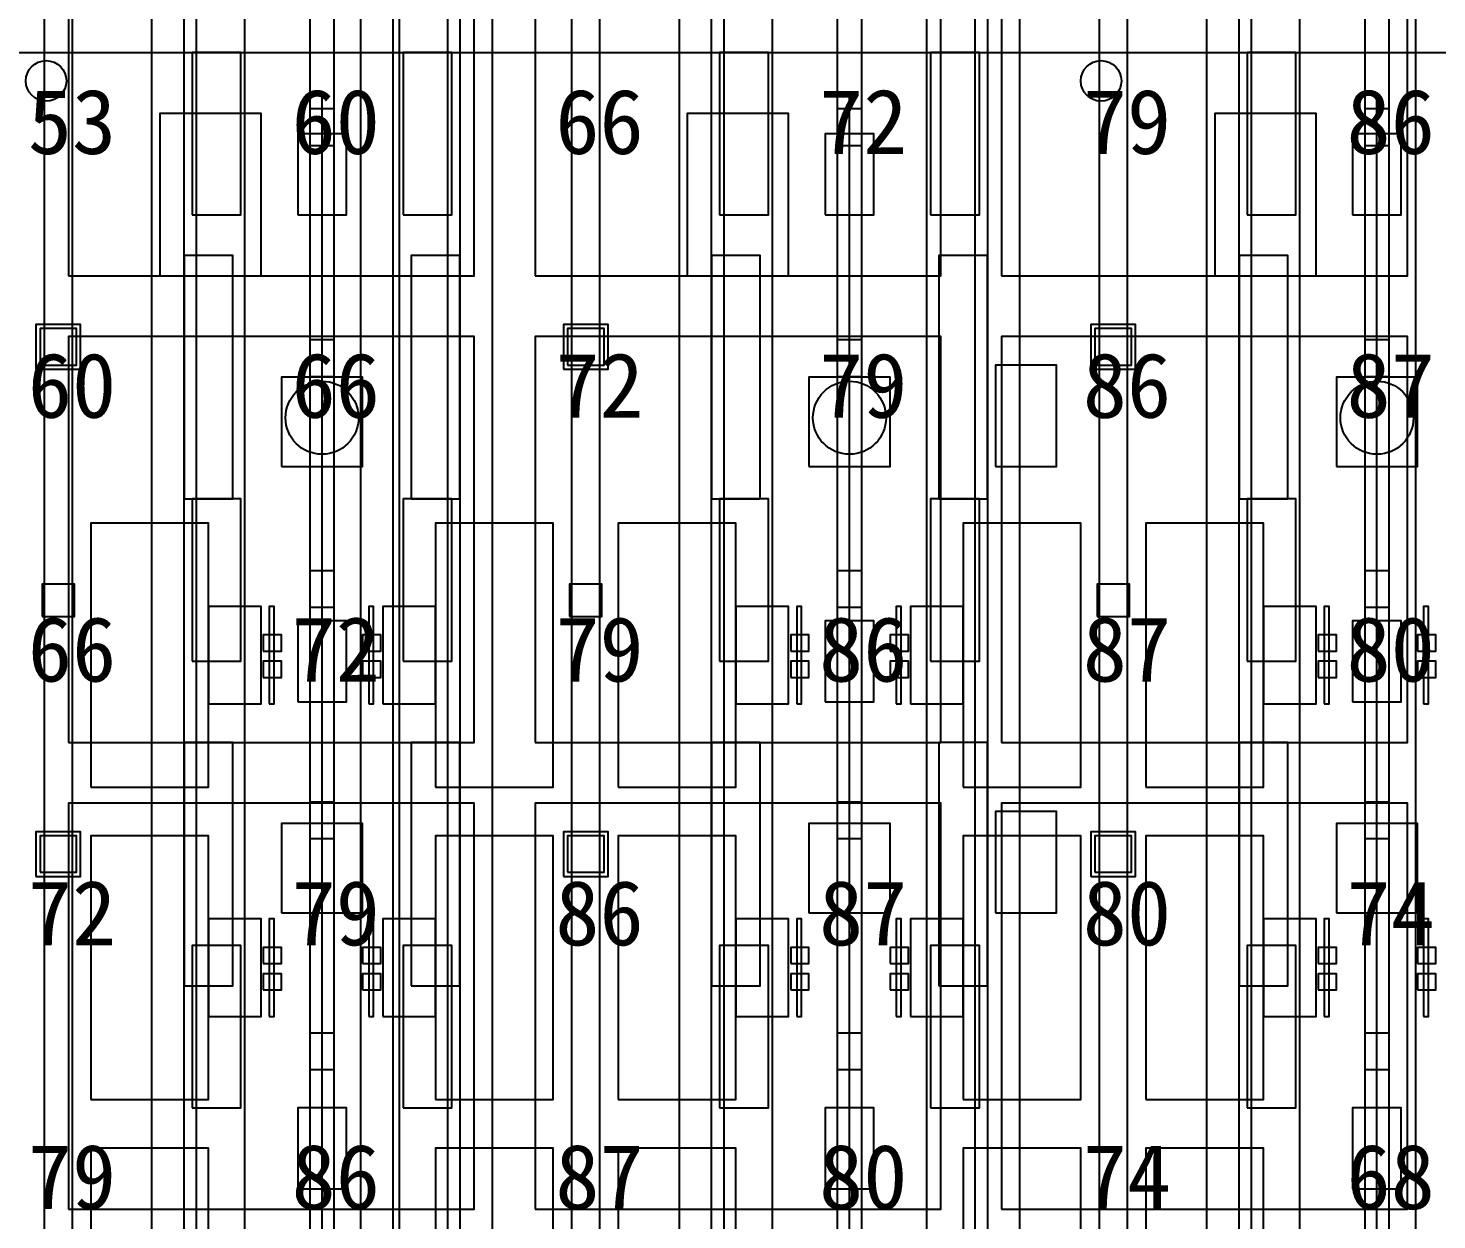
# Model space of a CAD drawing. Header units: metres. Extents: x -1640 to 1560, y -268 to 2338.
# Drawn here: x 67.01 to 101.72, y 1353.24 to 1382.6 of the extents above; entities that cross this region are included whole.
import ezdxf

# ---------------------------------------------------------------- set-up
doc = ezdxf.new("R2010")
doc.units = ezdxf.units.M
for name, color, linetype in [('1F_CHL', 4, 'Continuous'), ('1F_PUMP', 2, 'Continuous'), ('1F_SCR', 3, 'Continuous'), ('1F_STRUCT_COLUMN', 8, 'Continuous'), ('2F_CSF_LATERAL_RACK_CONCEPT', 9, 'Continuous'), ('2F_RFG', 5, 'Continuous'), ('2F_STRUCT_COLUMN', 8, 'Continuous'), ('2F_VMB', 6, 'Continuous'), ('3F_CLEANROOM_OVERHEAD_PIPE_DUCT_CONCEPT', 9, 'Continuous'), ('3F_CVD', 3, 'Continuous'), ('3F_EHS_EGRESS_DIST_M', 2, 'Continuous'), ('3F_EHS_EXTINGUISHER_HYDRANT_CABINET_CONCEPT', 1, 'Continuous'), ('3F_EHS_GAS_DETECTOR', 6, 'Continuous'), ('3F_FOUP', 5, 'Continuous'), ('3F_OHT', 9, 'Continuous'), ('3F_OHTV', 1, 'Continuous'), ('3F_STK', 3, 'Continuous'), ('3F_STRUCT_COLUMN', 8, 'Continuous'), ('3F_TBAR', 6, 'Continuous'), ('4F_FFU', 1, 'Continuous'), ('4F_STRUCT_PLENUM_TRUSS_CONCEPT', 9, 'Continuous'), ('5F_CHL', 4, 'Continuous'), ('5F_PUMP', 2, 'Continuous'), ('5F_SCR', 3, 'Continuous'), ('5F_STRUCT_COLUMN', 8, 'Continuous'), ('6F_CSF_LATERAL_RACK_CONCEPT', 9, 'Continuous'), ('6F_RFG', 5, 'Continuous'), ('6F_STRUCT_COLUMN', 8, 'Continuous'), ('6F_VMB', 6, 'Continuous'), ('7F_CLEANROOM_OVERHEAD_PIPE_DUCT_CONCEPT', 9, 'Continuous'), ('7F_CVD', 3, 'Continuous'), ('7F_EHS_EGRESS_DIST_M', 2, 'Continuous'), ('7F_EHS_EXTINGUISHER_HYDRANT_CABINET_CONCEPT', 1, 'Continuous'), ('7F_EHS_GAS_DETECTOR', 6, 'Continuous'), ('7F_FOUP', 5, 'Continuous'), ('7F_OHT', 9, 'Continuous'), ('7F_OHTV', 1, 'Continuous'), ('7F_STK', 3, 'Continuous'), ('7F_STRUCT_COLUMN', 8, 'Continuous'), ('7F_TBAR', 6, 'Continuous'), ('8F_FFU', 1, 'Continuous'), ('8F_STRUCT_PLENUM_TRUSS_CONCEPT', 9, 'Continuous'), ('EHS_TREATED_EXHAUST', 30, 'Continuous'), ('UTIL_PCW.R_CONCEPT', 1, 'Continuous'), ('UTIL_PCW.S_CONCEPT', 6, 'Continuous')]:
    doc.layers.add(name, color=color, linetype=linetype)

msp = doc.modelspace()

# ---------------------------------------------------------------- linework, layer by layer
at = {"layer": '1F_CHL'}
for points in [[(90.85, 1371.8), (92.35, 1371.8), (92.35, 1374.3), (90.85, 1374.3)], [(90.85, 1360.8), (92.35, 1360.8), (92.35, 1363.3), (90.85, 1363.3)]]:
    msp.add_lwpolyline(points, close=True, dxfattribs=at)
at = {"layer": '1F_PUMP'}
for points in [[(71.05, 1378), (72.25, 1378), (72.25, 1382), (71.05, 1382)], [(76.25, 1378), (77.45, 1378), (77.45, 1382), (76.25, 1382)], [(84.05, 1378), (85.25, 1378), (85.25, 1382), (84.05, 1382)], [(89.25, 1378), (90.45, 1378), (90.45, 1382), (89.25, 1382)], [(97.05, 1378), (98.25, 1378), (98.25, 1382), (97.05, 1382)], [(71.05, 1367), (72.25, 1367), (72.25, 1371), (71.05, 1371)], [(76.25, 1367), (77.45, 1367), (77.45, 1371), (76.25, 1371)], [(84.05, 1367), (85.25, 1367), (85.25, 1371), (84.05, 1371)], [(89.25, 1367), (90.45, 1367), (90.45, 1371), (89.25, 1371)], [(97.05, 1367), (98.25, 1367), (98.25, 1371), (97.05, 1371)], [(71.05, 1356), (72.25, 1356), (72.25, 1360), (71.05, 1360)], [(76.25, 1356), (77.45, 1356), (77.45, 1360), (76.25, 1360)], [(84.05, 1356), (85.25, 1356), (85.25, 1360), (84.05, 1360)], [(89.25, 1356), (90.45, 1356), (90.45, 1360), (89.25, 1360)], [(97.05, 1356), (98.25, 1356), (98.25, 1360), (97.05, 1360)]]:
    msp.add_lwpolyline(points, close=True, dxfattribs=at)
at = {"layer": '1F_SCR'}
for points in [[(73.25, 1371.8), (75.25, 1371.8), (75.25, 1374), (73.25, 1374)], [(86.25, 1371.8), (88.25, 1371.8), (88.25, 1374), (86.25, 1374)], [(99.25, 1371.8), (101.25, 1371.8), (101.25, 1374), (99.25, 1374)], [(73.25, 1360.8), (75.25, 1360.8), (75.25, 1363), (73.25, 1363)], [(86.25, 1360.8), (88.25, 1360.8), (88.25, 1363), (86.25, 1363)], [(99.25, 1360.8), (101.25, 1360.8), (101.25, 1363), (99.25, 1363)]]:
    msp.add_lwpolyline(points, close=True, dxfattribs=at)
at = {"layer": '1F_STRUCT_COLUMN'}
for points in [[(67.2, 1374.2), (68.3, 1374.2), (68.3, 1375.3), (67.2, 1375.3)], [(80.2, 1374.2), (81.3, 1374.2), (81.3, 1375.3), (80.2, 1375.3)], [(93.2, 1374.2), (94.3, 1374.2), (94.3, 1375.3), (93.2, 1375.3)], [(67.2, 1361.7), (68.3, 1361.7), (68.3, 1362.8), (67.2, 1362.8)], [(80.2, 1361.7), (81.3, 1361.7), (81.3, 1362.8), (80.2, 1362.8)], [(93.2, 1361.7), (94.3, 1361.7), (94.3, 1362.8), (93.2, 1362.8)]]:
    msp.add_lwpolyline(points, close=True, dxfattribs=at)
at = {"layer": '2F_CSF_LATERAL_RACK_CONCEPT'}
for points in [[(70.05, 1310), (70.85, 1310), (70.85, 1460), (70.05, 1460)], [(77.65, 1310), (78.45, 1310), (78.45, 1460), (77.65, 1460)], [(83.05, 1310), (83.85, 1310), (83.85, 1460), (83.05, 1460)], [(90.65, 1310), (91.45, 1310), (91.45, 1460), (90.65, 1460)], [(96.05, 1310), (96.85, 1310), (96.85, 1460), (96.05, 1460)]]:
    msp.add_lwpolyline(points, close=True, dxfattribs=at)
at = {"layer": '2F_RFG'}
for points in [[(70.85, 1371), (72.05, 1371), (72.05, 1377), (70.85, 1377)], [(76.45, 1371), (77.65, 1371), (77.65, 1377), (76.45, 1377)], [(83.85, 1371), (85.05, 1371), (85.05, 1377), (83.85, 1377)], [(89.45, 1371), (90.65, 1371), (90.65, 1377), (89.45, 1377)], [(96.85, 1371), (98.05, 1371), (98.05, 1377), (96.85, 1377)], [(70.85, 1359), (72.05, 1359), (72.05, 1365), (70.85, 1365)], [(76.45, 1359), (77.65, 1359), (77.65, 1365), (76.45, 1365)], [(83.85, 1359), (85.05, 1359), (85.05, 1365), (83.85, 1365)], [(89.45, 1359), (90.65, 1359), (90.65, 1365), (89.45, 1365)], [(96.85, 1359), (98.05, 1359), (98.05, 1365), (96.85, 1365)]]:
    msp.add_lwpolyline(points, close=True, dxfattribs=at)
at = {"layer": '2F_STRUCT_COLUMN'}
for points in [[(67.3, 1374.3), (68.2, 1374.3), (68.2, 1375.2), (67.3, 1375.2)], [(80.3, 1374.3), (81.2, 1374.3), (81.2, 1375.2), (80.3, 1375.2)], [(93.3, 1374.3), (94.2, 1374.3), (94.2, 1375.2), (93.3, 1375.2)], [(67.3, 1361.8), (68.2, 1361.8), (68.2, 1362.7), (67.3, 1362.7)], [(80.3, 1361.8), (81.2, 1361.8), (81.2, 1362.7), (80.3, 1362.7)], [(93.3, 1361.8), (94.2, 1361.8), (94.2, 1362.7), (93.3, 1362.7)]]:
    msp.add_lwpolyline(points, close=True, dxfattribs=at)
at = {"layer": '2F_VMB'}
for points in [[(73.65, 1378), (74.85, 1378), (74.85, 1380), (73.65, 1380)], [(86.65, 1378), (87.85, 1378), (87.85, 1380), (86.65, 1380)], [(99.65, 1378), (100.85, 1378), (100.85, 1380), (99.65, 1380)], [(73.65, 1366), (74.85, 1366), (74.85, 1368), (73.65, 1368)], [(86.65, 1366), (87.85, 1366), (87.85, 1368), (86.65, 1368)], [(99.65, 1366), (100.85, 1366), (100.85, 1368), (99.65, 1368)], [(73.65, 1354), (74.85, 1354), (74.85, 1356), (73.65, 1356)], [(86.65, 1354), (87.85, 1354), (87.85, 1356), (86.65, 1356)], [(99.65, 1354), (100.85, 1354), (100.85, 1356), (99.65, 1356)]]:
    msp.add_lwpolyline(points, close=True, dxfattribs=at)
at = {"layer": '3F_CLEANROOM_OVERHEAD_PIPE_DUCT_CONCEPT'}
for points in [[(71.15, 1309), (72.35, 1309), (72.35, 1461), (71.15, 1461)], [(76.15, 1309), (77.35, 1309), (77.35, 1461), (76.15, 1461)], [(84.15, 1309), (85.35, 1309), (85.35, 1461), (84.15, 1461)], [(89.15, 1309), (90.35, 1309), (90.35, 1461), (89.15, 1461)], [(97.15, 1309), (98.35, 1309), (98.35, 1461), (97.15, 1461)]]:
    msp.add_lwpolyline(points, close=True, dxfattribs=at)
at = {"layer": '3F_CVD'}
for points in [[(68.55, 1363.9), (71.45, 1363.9), (71.45, 1370.4), (68.55, 1370.4)], [(77.05, 1363.9), (79.95, 1363.9), (79.95, 1370.4), (77.05, 1370.4)], [(81.55, 1363.9), (84.45, 1363.9), (84.45, 1370.4), (81.55, 1370.4)], [(90.05, 1363.9), (92.95, 1363.9), (92.95, 1370.4), (90.05, 1370.4)], [(94.55, 1363.9), (97.45, 1363.9), (97.45, 1370.4), (94.55, 1370.4)], [(71.45, 1365.95), (72.75, 1365.95), (72.75, 1368.35), (71.45, 1368.35)], [(75.75, 1365.95), (77.05, 1365.95), (77.05, 1368.35), (75.75, 1368.35)], [(84.45, 1365.95), (85.75, 1365.95), (85.75, 1368.35), (84.45, 1368.35)], [(88.75, 1365.95), (90.05, 1365.95), (90.05, 1368.35), (88.75, 1368.35)], [(97.45, 1365.95), (98.75, 1365.95), (98.75, 1368.35), (97.45, 1368.35)], [(68.55, 1356.2), (71.45, 1356.2), (71.45, 1362.7), (68.55, 1362.7)], [(77.05, 1356.2), (79.95, 1356.2), (79.95, 1362.7), (77.05, 1362.7)], [(81.55, 1356.2), (84.45, 1356.2), (84.45, 1362.7), (81.55, 1362.7)], [(90.05, 1356.2), (92.95, 1356.2), (92.95, 1362.7), (90.05, 1362.7)], [(94.55, 1356.2), (97.45, 1356.2), (97.45, 1362.7), (94.55, 1362.7)], [(71.45, 1358.25), (72.75, 1358.25), (72.75, 1360.65), (71.45, 1360.65)], [(75.75, 1358.25), (77.05, 1358.25), (77.05, 1360.65), (75.75, 1360.65)], [(84.45, 1358.25), (85.75, 1358.25), (85.75, 1360.65), (84.45, 1360.65)], [(88.75, 1358.25), (90.05, 1358.25), (90.05, 1360.65), (88.75, 1360.65)], [(97.45, 1358.25), (98.75, 1358.25), (98.75, 1360.65), (97.45, 1360.65)], [(68.55, 1348.5), (71.45, 1348.5), (71.45, 1355), (68.55, 1355)], [(77.05, 1348.5), (79.95, 1348.5), (79.95, 1355), (77.05, 1355)], [(81.55, 1348.5), (84.45, 1348.5), (84.45, 1355), (81.55, 1355)], [(90.05, 1348.5), (92.95, 1348.5), (92.95, 1355), (90.05, 1355)], [(94.55, 1348.5), (97.45, 1348.5), (97.45, 1355), (94.55, 1355)]]:
    msp.add_lwpolyline(points, close=True, dxfattribs=at)
at = {"layer": '3F_EHS_EXTINGUISHER_HYDRANT_CABINET_CONCEPT'}
for centre in [(67.45, 1381.3), (93.45, 1381.3)]:
    msp.add_circle(centre, 0.5, dxfattribs=at)
at = {"layer": '3F_EHS_GAS_DETECTOR'}
for centre in [(74.25, 1373), (87.25, 1373), (100.25, 1373)]:
    msp.add_circle(centre, 0.9, dxfattribs=at)
at = {"layer": '3F_FOUP'}
for points in [[(72.8, 1367.25), (73.25, 1367.25), (73.25, 1367.65), (72.8, 1367.65)], [(75.25, 1367.25), (75.7, 1367.25), (75.7, 1367.65), (75.25, 1367.65)], [(85.8, 1367.25), (86.25, 1367.25), (86.25, 1367.65), (85.8, 1367.65)], [(88.25, 1367.25), (88.7, 1367.25), (88.7, 1367.65), (88.25, 1367.65)], [(98.8, 1367.25), (99.25, 1367.25), (99.25, 1367.65), (98.8, 1367.65)], [(101.25, 1367.25), (101.7, 1367.25), (101.7, 1367.65), (101.25, 1367.65)], [(72.8, 1366.6), (73.25, 1366.6), (73.25, 1367), (72.8, 1367)], [(75.25, 1366.6), (75.7, 1366.6), (75.7, 1367), (75.25, 1367)], [(85.8, 1366.6), (86.25, 1366.6), (86.25, 1367), (85.8, 1367)], [(88.25, 1366.6), (88.7, 1366.6), (88.7, 1367), (88.25, 1367)], [(98.8, 1366.6), (99.25, 1366.6), (99.25, 1367), (98.8, 1367)], [(101.25, 1366.6), (101.7, 1366.6), (101.7, 1367), (101.25, 1367)], [(72.8, 1359.55), (73.25, 1359.55), (73.25, 1359.95), (72.8, 1359.95)], [(75.25, 1359.55), (75.7, 1359.55), (75.7, 1359.95), (75.25, 1359.95)], [(85.8, 1359.55), (86.25, 1359.55), (86.25, 1359.95), (85.8, 1359.95)], [(88.25, 1359.55), (88.7, 1359.55), (88.7, 1359.95), (88.25, 1359.95)], [(98.8, 1359.55), (99.25, 1359.55), (99.25, 1359.95), (98.8, 1359.95)], [(101.25, 1359.55), (101.7, 1359.55), (101.7, 1359.95), (101.25, 1359.95)], [(72.8, 1358.9), (73.25, 1358.9), (73.25, 1359.3), (72.8, 1359.3)], [(75.25, 1358.9), (75.7, 1358.9), (75.7, 1359.3), (75.25, 1359.3)], [(85.8, 1358.9), (86.25, 1358.9), (86.25, 1359.3), (85.8, 1359.3)], [(88.25, 1358.9), (88.7, 1358.9), (88.7, 1359.3), (88.25, 1359.3)], [(98.8, 1358.9), (99.25, 1358.9), (99.25, 1359.3), (98.8, 1359.3)], [(101.25, 1358.9), (101.7, 1358.9), (101.7, 1359.3), (101.25, 1359.3)]]:
    msp.add_lwpolyline(points, close=True, dxfattribs=at)
at = {"layer": '3F_OHT'}
for p, q in [((74.25, 1309), (74.25, 1381)), ((87.25, 1309), (87.25, 1381)), ((100.25, 1309), (100.25, 1381))]:
    msp.add_line(p, q, dxfattribs=at)
at = {"layer": '3F_OHTV'}
for points in [[(73.95, 1379.71), (74.55, 1379.71), (74.55, 1380.61), (73.95, 1380.61)], [(86.95, 1379.71), (87.55, 1379.71), (87.55, 1380.61), (86.95, 1380.61)], [(99.95, 1379.71), (100.55, 1379.71), (100.55, 1380.61), (99.95, 1380.61)], [(73.95, 1374.02), (74.55, 1374.02), (74.55, 1374.92), (73.95, 1374.92)], [(86.95, 1374.02), (87.55, 1374.02), (87.55, 1374.92), (86.95, 1374.92)], [(99.95, 1374.02), (100.55, 1374.02), (100.55, 1374.92), (99.95, 1374.92)], [(73.95, 1368.33), (74.55, 1368.33), (74.55, 1369.23), (73.95, 1369.23)], [(86.95, 1368.33), (87.55, 1368.33), (87.55, 1369.23), (86.95, 1369.23)], [(99.95, 1368.33), (100.55, 1368.33), (100.55, 1369.23), (99.95, 1369.23)], [(73.95, 1362.63), (74.55, 1362.63), (74.55, 1363.53), (73.95, 1363.53)], [(86.95, 1362.63), (87.55, 1362.63), (87.55, 1363.53), (86.95, 1363.53)], [(99.95, 1362.63), (100.55, 1362.63), (100.55, 1363.53), (99.95, 1363.53)], [(73.95, 1356.94), (74.55, 1356.94), (74.55, 1357.84), (73.95, 1357.84)], [(86.95, 1356.94), (87.55, 1356.94), (87.55, 1357.84), (86.95, 1357.84)], [(99.95, 1356.94), (100.55, 1356.94), (100.55, 1357.84), (99.95, 1357.84)]]:
    msp.add_lwpolyline(points, close=True, dxfattribs=at)
at = {"layer": '3F_STK'}
for points in [[(70.25, 1376.5), (72.75, 1376.5), (72.75, 1380.5), (70.25, 1380.5)], [(83.25, 1376.5), (85.75, 1376.5), (85.75, 1380.5), (83.25, 1380.5)], [(96.25, 1376.5), (98.75, 1376.5), (98.75, 1380.5), (96.25, 1380.5)]]:
    msp.add_lwpolyline(points, close=True, dxfattribs=at)
at = {"layer": '3F_STRUCT_COLUMN'}
for points in [[(67.35, 1368.1), (68.15, 1368.1), (68.15, 1368.9), (67.35, 1368.9)], [(80.35, 1368.1), (81.15, 1368.1), (81.15, 1368.9), (80.35, 1368.9)], [(93.35, 1368.1), (94.15, 1368.1), (94.15, 1368.9), (93.35, 1368.9)]]:
    msp.add_lwpolyline(points, close=True, dxfattribs=at)
at = {"layer": '3F_TBAR'}
for points in [[(72.95, 1365.95), (73.07, 1365.95), (73.07, 1368.35), (72.95, 1368.35)], [(75.4, 1365.95), (75.52, 1365.95), (75.52, 1368.35), (75.4, 1368.35)], [(85.95, 1365.95), (86.07, 1365.95), (86.07, 1368.35), (85.95, 1368.35)], [(88.4, 1365.95), (88.52, 1365.95), (88.52, 1368.35), (88.4, 1368.35)], [(98.95, 1365.95), (99.07, 1365.95), (99.07, 1368.35), (98.95, 1368.35)], [(101.4, 1365.95), (101.52, 1365.95), (101.52, 1368.35), (101.4, 1368.35)], [(72.95, 1358.25), (73.07, 1358.25), (73.07, 1360.65), (72.95, 1360.65)], [(75.4, 1358.25), (75.52, 1358.25), (75.52, 1360.65), (75.4, 1360.65)], [(85.95, 1358.25), (86.07, 1358.25), (86.07, 1360.65), (85.95, 1360.65)], [(88.4, 1358.25), (88.52, 1358.25), (88.52, 1360.65), (88.4, 1360.65)], [(98.95, 1358.25), (99.07, 1358.25), (99.07, 1360.65), (98.95, 1360.65)], [(101.4, 1358.25), (101.52, 1358.25), (101.52, 1360.65), (101.4, 1360.65)]]:
    msp.add_lwpolyline(points, close=True, dxfattribs=at)
at = {"layer": '4F_FFU'}
for points in [[(68, 1376.5), (78, 1376.5), (78, 1386.5), (68, 1386.5)], [(79.5, 1376.5), (89.5, 1376.5), (89.5, 1386.5), (79.5, 1386.5)], [(91, 1376.5), (101, 1376.5), (101, 1386.5), (91, 1386.5)], [(68, 1365), (78, 1365), (78, 1375), (68, 1375)], [(79.5, 1365), (89.5, 1365), (89.5, 1375), (79.5, 1375)], [(91, 1365), (101, 1365), (101, 1375), (91, 1375)], [(68, 1353.5), (78, 1353.5), (78, 1363.5), (68, 1363.5)], [(79.5, 1353.5), (89.5, 1353.5), (89.5, 1363.5), (79.5, 1363.5)], [(91, 1353.5), (101, 1353.5), (101, 1363.5), (91, 1363.5)]]:
    msp.add_lwpolyline(points, close=True, dxfattribs=at)
at = {"layer": '4F_STRUCT_PLENUM_TRUSS_CONCEPT'}
for points in [[(67.4, 1306), (68.1, 1306), (68.1, 1464), (67.4, 1464)], [(80.4, 1306), (81.1, 1306), (81.1, 1464), (80.4, 1464)], [(93.4, 1306), (94.1, 1306), (94.1, 1464), (93.4, 1464)]]:
    msp.add_lwpolyline(points, close=True, dxfattribs=at)
at = {"layer": '5F_CHL'}
for points in [[(90.85, 1371.8), (92.35, 1371.8), (92.35, 1374.3), (90.85, 1374.3)], [(90.85, 1360.8), (92.35, 1360.8), (92.35, 1363.3), (90.85, 1363.3)]]:
    msp.add_lwpolyline(points, close=True, dxfattribs=at)
at = {"layer": '5F_PUMP'}
for points in [[(71.05, 1378), (72.25, 1378), (72.25, 1382), (71.05, 1382)], [(76.25, 1378), (77.45, 1378), (77.45, 1382), (76.25, 1382)], [(84.05, 1378), (85.25, 1378), (85.25, 1382), (84.05, 1382)], [(89.25, 1378), (90.45, 1378), (90.45, 1382), (89.25, 1382)], [(97.05, 1378), (98.25, 1378), (98.25, 1382), (97.05, 1382)], [(71.05, 1367), (72.25, 1367), (72.25, 1371), (71.05, 1371)], [(76.25, 1367), (77.45, 1367), (77.45, 1371), (76.25, 1371)], [(84.05, 1367), (85.25, 1367), (85.25, 1371), (84.05, 1371)], [(89.25, 1367), (90.45, 1367), (90.45, 1371), (89.25, 1371)], [(97.05, 1367), (98.25, 1367), (98.25, 1371), (97.05, 1371)], [(71.05, 1356), (72.25, 1356), (72.25, 1360), (71.05, 1360)], [(76.25, 1356), (77.45, 1356), (77.45, 1360), (76.25, 1360)], [(84.05, 1356), (85.25, 1356), (85.25, 1360), (84.05, 1360)], [(89.25, 1356), (90.45, 1356), (90.45, 1360), (89.25, 1360)], [(97.05, 1356), (98.25, 1356), (98.25, 1360), (97.05, 1360)]]:
    msp.add_lwpolyline(points, close=True, dxfattribs=at)
at = {"layer": '5F_SCR'}
for points in [[(73.25, 1371.8), (75.25, 1371.8), (75.25, 1374), (73.25, 1374)], [(86.25, 1371.8), (88.25, 1371.8), (88.25, 1374), (86.25, 1374)], [(99.25, 1371.8), (101.25, 1371.8), (101.25, 1374), (99.25, 1374)], [(73.25, 1360.8), (75.25, 1360.8), (75.25, 1363), (73.25, 1363)], [(86.25, 1360.8), (88.25, 1360.8), (88.25, 1363), (86.25, 1363)], [(99.25, 1360.8), (101.25, 1360.8), (101.25, 1363), (99.25, 1363)]]:
    msp.add_lwpolyline(points, close=True, dxfattribs=at)
at = {"layer": '5F_STRUCT_COLUMN'}
for points in [[(67.2, 1374.2), (68.3, 1374.2), (68.3, 1375.3), (67.2, 1375.3)], [(80.2, 1374.2), (81.3, 1374.2), (81.3, 1375.3), (80.2, 1375.3)], [(93.2, 1374.2), (94.3, 1374.2), (94.3, 1375.3), (93.2, 1375.3)], [(67.2, 1361.7), (68.3, 1361.7), (68.3, 1362.8), (67.2, 1362.8)], [(80.2, 1361.7), (81.3, 1361.7), (81.3, 1362.8), (80.2, 1362.8)], [(93.2, 1361.7), (94.3, 1361.7), (94.3, 1362.8), (93.2, 1362.8)]]:
    msp.add_lwpolyline(points, close=True, dxfattribs=at)
at = {"layer": '6F_CSF_LATERAL_RACK_CONCEPT'}
for points in [[(70.05, 1310), (70.85, 1310), (70.85, 1460), (70.05, 1460)], [(77.65, 1310), (78.45, 1310), (78.45, 1460), (77.65, 1460)], [(83.05, 1310), (83.85, 1310), (83.85, 1460), (83.05, 1460)], [(90.65, 1310), (91.45, 1310), (91.45, 1460), (90.65, 1460)], [(96.05, 1310), (96.85, 1310), (96.85, 1460), (96.05, 1460)]]:
    msp.add_lwpolyline(points, close=True, dxfattribs=at)
at = {"layer": '6F_RFG'}
for points in [[(70.85, 1371), (72.05, 1371), (72.05, 1377), (70.85, 1377)], [(76.45, 1371), (77.65, 1371), (77.65, 1377), (76.45, 1377)], [(83.85, 1371), (85.05, 1371), (85.05, 1377), (83.85, 1377)], [(89.45, 1371), (90.65, 1371), (90.65, 1377), (89.45, 1377)], [(96.85, 1371), (98.05, 1371), (98.05, 1377), (96.85, 1377)], [(70.85, 1359), (72.05, 1359), (72.05, 1365), (70.85, 1365)], [(76.45, 1359), (77.65, 1359), (77.65, 1365), (76.45, 1365)], [(83.85, 1359), (85.05, 1359), (85.05, 1365), (83.85, 1365)], [(89.45, 1359), (90.65, 1359), (90.65, 1365), (89.45, 1365)], [(96.85, 1359), (98.05, 1359), (98.05, 1365), (96.85, 1365)]]:
    msp.add_lwpolyline(points, close=True, dxfattribs=at)
at = {"layer": '6F_STRUCT_COLUMN'}
for points in [[(67.3, 1374.3), (68.2, 1374.3), (68.2, 1375.2), (67.3, 1375.2)], [(80.3, 1374.3), (81.2, 1374.3), (81.2, 1375.2), (80.3, 1375.2)], [(93.3, 1374.3), (94.2, 1374.3), (94.2, 1375.2), (93.3, 1375.2)], [(67.3, 1361.8), (68.2, 1361.8), (68.2, 1362.7), (67.3, 1362.7)], [(80.3, 1361.8), (81.2, 1361.8), (81.2, 1362.7), (80.3, 1362.7)], [(93.3, 1361.8), (94.2, 1361.8), (94.2, 1362.7), (93.3, 1362.7)]]:
    msp.add_lwpolyline(points, close=True, dxfattribs=at)
at = {"layer": '6F_VMB'}
for points in [[(73.65, 1378), (74.85, 1378), (74.85, 1380), (73.65, 1380)], [(86.65, 1378), (87.85, 1378), (87.85, 1380), (86.65, 1380)], [(99.65, 1378), (100.85, 1378), (100.85, 1380), (99.65, 1380)], [(73.65, 1366), (74.85, 1366), (74.85, 1368), (73.65, 1368)], [(86.65, 1366), (87.85, 1366), (87.85, 1368), (86.65, 1368)], [(99.65, 1366), (100.85, 1366), (100.85, 1368), (99.65, 1368)], [(73.65, 1354), (74.85, 1354), (74.85, 1356), (73.65, 1356)], [(86.65, 1354), (87.85, 1354), (87.85, 1356), (86.65, 1356)], [(99.65, 1354), (100.85, 1354), (100.85, 1356), (99.65, 1356)]]:
    msp.add_lwpolyline(points, close=True, dxfattribs=at)
at = {"layer": '7F_CLEANROOM_OVERHEAD_PIPE_DUCT_CONCEPT'}
for points in [[(71.15, 1309), (72.35, 1309), (72.35, 1461), (71.15, 1461)], [(76.15, 1309), (77.35, 1309), (77.35, 1461), (76.15, 1461)], [(84.15, 1309), (85.35, 1309), (85.35, 1461), (84.15, 1461)], [(89.15, 1309), (90.35, 1309), (90.35, 1461), (89.15, 1461)], [(97.15, 1309), (98.35, 1309), (98.35, 1461), (97.15, 1461)]]:
    msp.add_lwpolyline(points, close=True, dxfattribs=at)
at = {"layer": '7F_CVD'}
for points in [[(68.55, 1363.9), (71.45, 1363.9), (71.45, 1370.4), (68.55, 1370.4)], [(77.05, 1363.9), (79.95, 1363.9), (79.95, 1370.4), (77.05, 1370.4)], [(81.55, 1363.9), (84.45, 1363.9), (84.45, 1370.4), (81.55, 1370.4)], [(90.05, 1363.9), (92.95, 1363.9), (92.95, 1370.4), (90.05, 1370.4)], [(94.55, 1363.9), (97.45, 1363.9), (97.45, 1370.4), (94.55, 1370.4)], [(71.45, 1365.95), (72.75, 1365.95), (72.75, 1368.35), (71.45, 1368.35)], [(75.75, 1365.95), (77.05, 1365.95), (77.05, 1368.35), (75.75, 1368.35)], [(84.45, 1365.95), (85.75, 1365.95), (85.75, 1368.35), (84.45, 1368.35)], [(88.75, 1365.95), (90.05, 1365.95), (90.05, 1368.35), (88.75, 1368.35)], [(97.45, 1365.95), (98.75, 1365.95), (98.75, 1368.35), (97.45, 1368.35)], [(68.55, 1356.2), (71.45, 1356.2), (71.45, 1362.7), (68.55, 1362.7)], [(77.05, 1356.2), (79.95, 1356.2), (79.95, 1362.7), (77.05, 1362.7)], [(81.55, 1356.2), (84.45, 1356.2), (84.45, 1362.7), (81.55, 1362.7)], [(90.05, 1356.2), (92.95, 1356.2), (92.95, 1362.7), (90.05, 1362.7)], [(94.55, 1356.2), (97.45, 1356.2), (97.45, 1362.7), (94.55, 1362.7)], [(71.45, 1358.25), (72.75, 1358.25), (72.75, 1360.65), (71.45, 1360.65)], [(75.75, 1358.25), (77.05, 1358.25), (77.05, 1360.65), (75.75, 1360.65)], [(84.45, 1358.25), (85.75, 1358.25), (85.75, 1360.65), (84.45, 1360.65)], [(88.75, 1358.25), (90.05, 1358.25), (90.05, 1360.65), (88.75, 1360.65)], [(97.45, 1358.25), (98.75, 1358.25), (98.75, 1360.65), (97.45, 1360.65)], [(68.55, 1348.5), (71.45, 1348.5), (71.45, 1355), (68.55, 1355)], [(77.05, 1348.5), (79.95, 1348.5), (79.95, 1355), (77.05, 1355)], [(81.55, 1348.5), (84.45, 1348.5), (84.45, 1355), (81.55, 1355)], [(90.05, 1348.5), (92.95, 1348.5), (92.95, 1355), (90.05, 1355)], [(94.55, 1348.5), (97.45, 1348.5), (97.45, 1355), (94.55, 1355)]]:
    msp.add_lwpolyline(points, close=True, dxfattribs=at)
at = {"layer": '7F_EHS_EXTINGUISHER_HYDRANT_CABINET_CONCEPT'}
for centre in [(67.45, 1381.3), (93.45, 1381.3)]:
    msp.add_circle(centre, 0.5, dxfattribs=at)
at = {"layer": '7F_EHS_GAS_DETECTOR'}
for centre in [(74.25, 1373), (87.25, 1373), (100.25, 1373)]:
    msp.add_circle(centre, 0.9, dxfattribs=at)
at = {"layer": '7F_FOUP'}
for points in [[(72.8, 1367.25), (73.25, 1367.25), (73.25, 1367.65), (72.8, 1367.65)], [(75.25, 1367.25), (75.7, 1367.25), (75.7, 1367.65), (75.25, 1367.65)], [(85.8, 1367.25), (86.25, 1367.25), (86.25, 1367.65), (85.8, 1367.65)], [(88.25, 1367.25), (88.7, 1367.25), (88.7, 1367.65), (88.25, 1367.65)], [(98.8, 1367.25), (99.25, 1367.25), (99.25, 1367.65), (98.8, 1367.65)], [(101.25, 1367.25), (101.7, 1367.25), (101.7, 1367.65), (101.25, 1367.65)], [(72.8, 1366.6), (73.25, 1366.6), (73.25, 1367), (72.8, 1367)], [(75.25, 1366.6), (75.7, 1366.6), (75.7, 1367), (75.25, 1367)], [(85.8, 1366.6), (86.25, 1366.6), (86.25, 1367), (85.8, 1367)], [(88.25, 1366.6), (88.7, 1366.6), (88.7, 1367), (88.25, 1367)], [(98.8, 1366.6), (99.25, 1366.6), (99.25, 1367), (98.8, 1367)], [(101.25, 1366.6), (101.7, 1366.6), (101.7, 1367), (101.25, 1367)], [(72.8, 1359.55), (73.25, 1359.55), (73.25, 1359.95), (72.8, 1359.95)], [(75.25, 1359.55), (75.7, 1359.55), (75.7, 1359.95), (75.25, 1359.95)], [(85.8, 1359.55), (86.25, 1359.55), (86.25, 1359.95), (85.8, 1359.95)], [(88.25, 1359.55), (88.7, 1359.55), (88.7, 1359.95), (88.25, 1359.95)], [(98.8, 1359.55), (99.25, 1359.55), (99.25, 1359.95), (98.8, 1359.95)], [(101.25, 1359.55), (101.7, 1359.55), (101.7, 1359.95), (101.25, 1359.95)], [(72.8, 1358.9), (73.25, 1358.9), (73.25, 1359.3), (72.8, 1359.3)], [(75.25, 1358.9), (75.7, 1358.9), (75.7, 1359.3), (75.25, 1359.3)], [(85.8, 1358.9), (86.25, 1358.9), (86.25, 1359.3), (85.8, 1359.3)], [(88.25, 1358.9), (88.7, 1358.9), (88.7, 1359.3), (88.25, 1359.3)], [(98.8, 1358.9), (99.25, 1358.9), (99.25, 1359.3), (98.8, 1359.3)], [(101.25, 1358.9), (101.7, 1358.9), (101.7, 1359.3), (101.25, 1359.3)]]:
    msp.add_lwpolyline(points, close=True, dxfattribs=at)
at = {"layer": '7F_OHT'}
for p, q in [((74.25, 1309), (74.25, 1381)), ((87.25, 1309), (87.25, 1381)), ((100.25, 1309), (100.25, 1381))]:
    msp.add_line(p, q, dxfattribs=at)
at = {"layer": '7F_OHTV'}
for points in [[(73.95, 1379.71), (74.55, 1379.71), (74.55, 1380.61), (73.95, 1380.61)], [(86.95, 1379.71), (87.55, 1379.71), (87.55, 1380.61), (86.95, 1380.61)], [(99.95, 1379.71), (100.55, 1379.71), (100.55, 1380.61), (99.95, 1380.61)], [(73.95, 1374.02), (74.55, 1374.02), (74.55, 1374.92), (73.95, 1374.92)], [(86.95, 1374.02), (87.55, 1374.02), (87.55, 1374.92), (86.95, 1374.92)], [(99.95, 1374.02), (100.55, 1374.02), (100.55, 1374.92), (99.95, 1374.92)], [(73.95, 1368.33), (74.55, 1368.33), (74.55, 1369.23), (73.95, 1369.23)], [(86.95, 1368.33), (87.55, 1368.33), (87.55, 1369.23), (86.95, 1369.23)], [(99.95, 1368.33), (100.55, 1368.33), (100.55, 1369.23), (99.95, 1369.23)], [(73.95, 1362.63), (74.55, 1362.63), (74.55, 1363.53), (73.95, 1363.53)], [(86.95, 1362.63), (87.55, 1362.63), (87.55, 1363.53), (86.95, 1363.53)], [(99.95, 1362.63), (100.55, 1362.63), (100.55, 1363.53), (99.95, 1363.53)], [(73.95, 1356.94), (74.55, 1356.94), (74.55, 1357.84), (73.95, 1357.84)], [(86.95, 1356.94), (87.55, 1356.94), (87.55, 1357.84), (86.95, 1357.84)], [(99.95, 1356.94), (100.55, 1356.94), (100.55, 1357.84), (99.95, 1357.84)]]:
    msp.add_lwpolyline(points, close=True, dxfattribs=at)
at = {"layer": '7F_STK'}
for points in [[(70.25, 1376.5), (72.75, 1376.5), (72.75, 1380.5), (70.25, 1380.5)], [(83.25, 1376.5), (85.75, 1376.5), (85.75, 1380.5), (83.25, 1380.5)], [(96.25, 1376.5), (98.75, 1376.5), (98.75, 1380.5), (96.25, 1380.5)]]:
    msp.add_lwpolyline(points, close=True, dxfattribs=at)
at = {"layer": '7F_STRUCT_COLUMN'}
for points in [[(67.35, 1368.1), (68.15, 1368.1), (68.15, 1368.9), (67.35, 1368.9)], [(80.35, 1368.1), (81.15, 1368.1), (81.15, 1368.9), (80.35, 1368.9)], [(93.35, 1368.1), (94.15, 1368.1), (94.15, 1368.9), (93.35, 1368.9)]]:
    msp.add_lwpolyline(points, close=True, dxfattribs=at)
at = {"layer": '7F_TBAR'}
for points in [[(72.95, 1365.95), (73.07, 1365.95), (73.07, 1368.35), (72.95, 1368.35)], [(75.4, 1365.95), (75.52, 1365.95), (75.52, 1368.35), (75.4, 1368.35)], [(85.95, 1365.95), (86.07, 1365.95), (86.07, 1368.35), (85.95, 1368.35)], [(88.4, 1365.95), (88.52, 1365.95), (88.52, 1368.35), (88.4, 1368.35)], [(98.95, 1365.95), (99.07, 1365.95), (99.07, 1368.35), (98.95, 1368.35)], [(101.4, 1365.95), (101.52, 1365.95), (101.52, 1368.35), (101.4, 1368.35)], [(72.95, 1358.25), (73.07, 1358.25), (73.07, 1360.65), (72.95, 1360.65)], [(75.4, 1358.25), (75.52, 1358.25), (75.52, 1360.65), (75.4, 1360.65)], [(85.95, 1358.25), (86.07, 1358.25), (86.07, 1360.65), (85.95, 1360.65)], [(88.4, 1358.25), (88.52, 1358.25), (88.52, 1360.65), (88.4, 1360.65)], [(98.95, 1358.25), (99.07, 1358.25), (99.07, 1360.65), (98.95, 1360.65)], [(101.4, 1358.25), (101.52, 1358.25), (101.52, 1360.65), (101.4, 1360.65)]]:
    msp.add_lwpolyline(points, close=True, dxfattribs=at)
at = {"layer": '8F_FFU'}
for points in [[(68, 1376.5), (78, 1376.5), (78, 1386.5), (68, 1386.5)], [(79.5, 1376.5), (89.5, 1376.5), (89.5, 1386.5), (79.5, 1386.5)], [(91, 1376.5), (101, 1376.5), (101, 1386.5), (91, 1386.5)], [(68, 1365), (78, 1365), (78, 1375), (68, 1375)], [(79.5, 1365), (89.5, 1365), (89.5, 1375), (79.5, 1375)], [(91, 1365), (101, 1365), (101, 1375), (91, 1375)], [(68, 1353.5), (78, 1353.5), (78, 1363.5), (68, 1363.5)], [(79.5, 1353.5), (89.5, 1353.5), (89.5, 1363.5), (79.5, 1363.5)], [(91, 1353.5), (101, 1353.5), (101, 1363.5), (91, 1363.5)]]:
    msp.add_lwpolyline(points, close=True, dxfattribs=at)
at = {"layer": '8F_STRUCT_PLENUM_TRUSS_CONCEPT'}
for points in [[(67.4, 1306), (68.1, 1306), (68.1, 1464), (67.4, 1464)], [(80.4, 1306), (81.1, 1306), (81.1, 1464), (80.4, 1464)], [(93.4, 1306), (94.1, 1306), (94.1, 1464), (93.4, 1464)]]:
    msp.add_lwpolyline(points, close=True, dxfattribs=at)
at = {"layer": 'EHS_TREATED_EXHAUST'}
for points in [[(73.95, 1310), (74.55, 1310), (74.55, 1472), (73.95, 1472)], [(73.95, 1310), (74.55, 1310), (74.55, 1472), (73.95, 1472)], [(86.95, 1310), (87.55, 1310), (87.55, 1472), (86.95, 1472)], [(86.95, 1310), (87.55, 1310), (87.55, 1472), (86.95, 1472)], [(99.95, 1310), (100.55, 1310), (100.55, 1472), (99.95, 1472)], [(99.95, 1310), (100.55, 1310), (100.55, 1472), (99.95, 1472)]]:
    msp.add_lwpolyline(points, close=True, dxfattribs=at)
at = {"layer": 'UTIL_PCW.R_CONCEPT'}
msp.add_line((76.005, 1311.78), (76.005, 1458.23), dxfattribs=at)
msp.add_line((76.005, 1311.78), (76.005, 1458.23), dxfattribs=at)
at = {"layer": 'UTIL_PCW.S_CONCEPT'}
for p, q in [((75.205, 1311.78), (75.205, 1458.23)), ((75.205, 1311.78), (75.205, 1458.23)), ((101.205, 1311.78), (101.205, 1458.23)), ((101.205, 1311.78), (101.205, 1458.23)), ((-276.4, 1382), (293.4, 1382)), ((-276.4, 1382), (293.4, 1382))]:
    msp.add_line(p, q, dxfattribs=at)

# ---------------------------------------------------------------- texts
at = {"layer": '3F_EHS_EGRESS_DIST_M'}
for s, p in [('53', (67, 1379.5)), ('60', (73.5, 1379.5)), ('66', (80, 1379.5)), ('72', (86.5, 1379.5)), ('79', (93, 1379.5)), ('86', (99.5, 1379.5)), ('60', (67, 1373)), ('66', (73.5, 1373)), ('72', (80, 1373)), ('79', (86.5, 1373)), ('86', (93, 1373)), ('87', (99.5, 1373)), ('66', (67, 1366.5)), ('72', (73.5, 1366.5)), ('79', (80, 1366.5)), ('86', (86.5, 1366.5)), ('87', (93, 1366.5)), ('80', (99.5, 1366.5)), ('72', (67, 1360)), ('79', (73.5, 1360)), ('86', (80, 1360)), ('87', (86.5, 1360)), ('80', (93, 1360)), ('74', (99.5, 1360)), ('79', (67, 1353.5)), ('86', (73.5, 1353.5)), ('87', (80, 1353.5)), ('80', (86.5, 1353.5)), ('74', (93, 1353.5)), ('68', (99.5, 1353.5))]:
    msp.add_text(s, height=1.6, dxfattribs=at).set_placement(p)
at = {"layer": '7F_EHS_EGRESS_DIST_M'}
for s, p in [('53', (67, 1379.5)), ('60', (73.5, 1379.5)), ('66', (80, 1379.5)), ('72', (86.5, 1379.5)), ('79', (93, 1379.5)), ('86', (99.5, 1379.5)), ('60', (67, 1373)), ('66', (73.5, 1373)), ('72', (80, 1373)), ('79', (86.5, 1373)), ('86', (93, 1373)), ('87', (99.5, 1373)), ('66', (67, 1366.5)), ('72', (73.5, 1366.5)), ('79', (80, 1366.5)), ('86', (86.5, 1366.5)), ('87', (93, 1366.5)), ('80', (99.5, 1366.5)), ('72', (67, 1360)), ('79', (73.5, 1360)), ('86', (80, 1360)), ('87', (86.5, 1360)), ('80', (93, 1360)), ('74', (99.5, 1360)), ('79', (67, 1353.5)), ('86', (73.5, 1353.5)), ('87', (80, 1353.5)), ('80', (86.5, 1353.5)), ('74', (93, 1353.5)), ('68', (99.5, 1353.5))]:
    msp.add_text(s, height=1.6, dxfattribs=at).set_placement(p)

doc.saveas('drawing.dxf')
